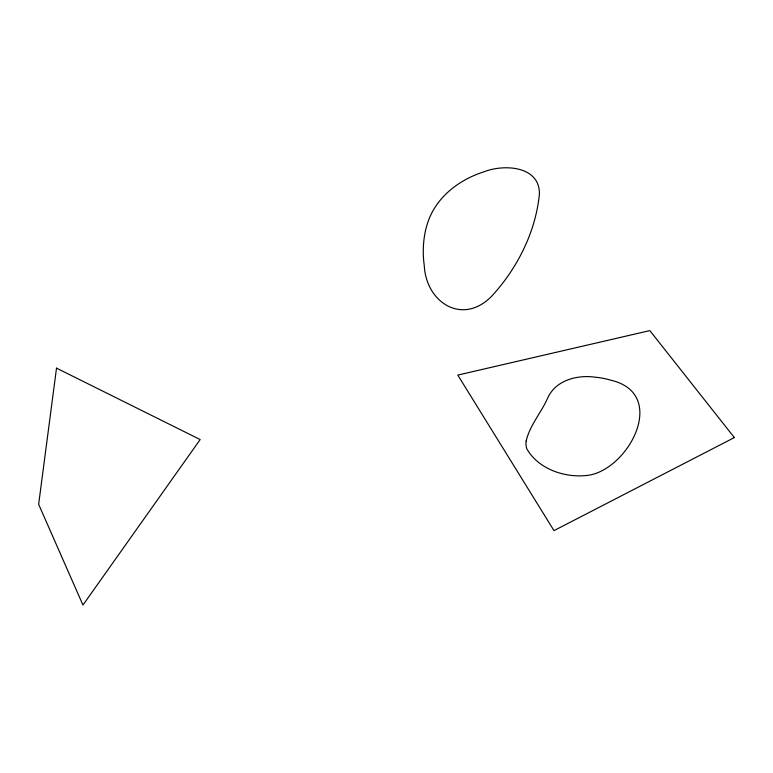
<?xml version="1.0" encoding="UTF-8"?>
<svg xmlns="http://www.w3.org/2000/svg" width="773" height="773" viewBox="0 0 773 773"><rect width="100%" height="100%" fill="white"/><g stroke="black" fill="none" stroke-linecap="round" stroke-linejoin="round"><path stroke-width="1.16" d="M539.419 193.917C535.747 232.006 517.089 268.994 491.106 296.793C462.186 325.549 426.165 302.465 424.29 265.719A119.448 104.084 -36 0 1 423.275 250.133C423.478 238.026 425.672 225.813 430.87 214.807A67.154 59.627 -33.9 0 1 438.552 202.323C447.152 191.163 458.766 182.573 471.482 176.65A90.972 80.034 -33.3 0 1 483.685 171.925C503.368 163.953 539.757 165.577 539.419 193.917M526.162 441.025L525.978 443.248A22.717 18.407 -25.7 0 0 526.906 448.997C538.771 469.752 566.725 478.69 589.461 475.115C629.889 467.752 668.133 393.38 610.583 380.123A87.745 70.285 -26.3 0 0 595.113 377.176C576.89 374.644 555.236 380.316 547.439 398.578C540.974 413.033 529.756 425.401 526.162 441.025M56.516 368.141L38.65 504.315L82.953 605.056L200.168 439.557L56.516 368.141M734.35 437.576L553.99 530.616L457.79 375.089L649.822 330.602L734.35 437.576"/></g></svg>
